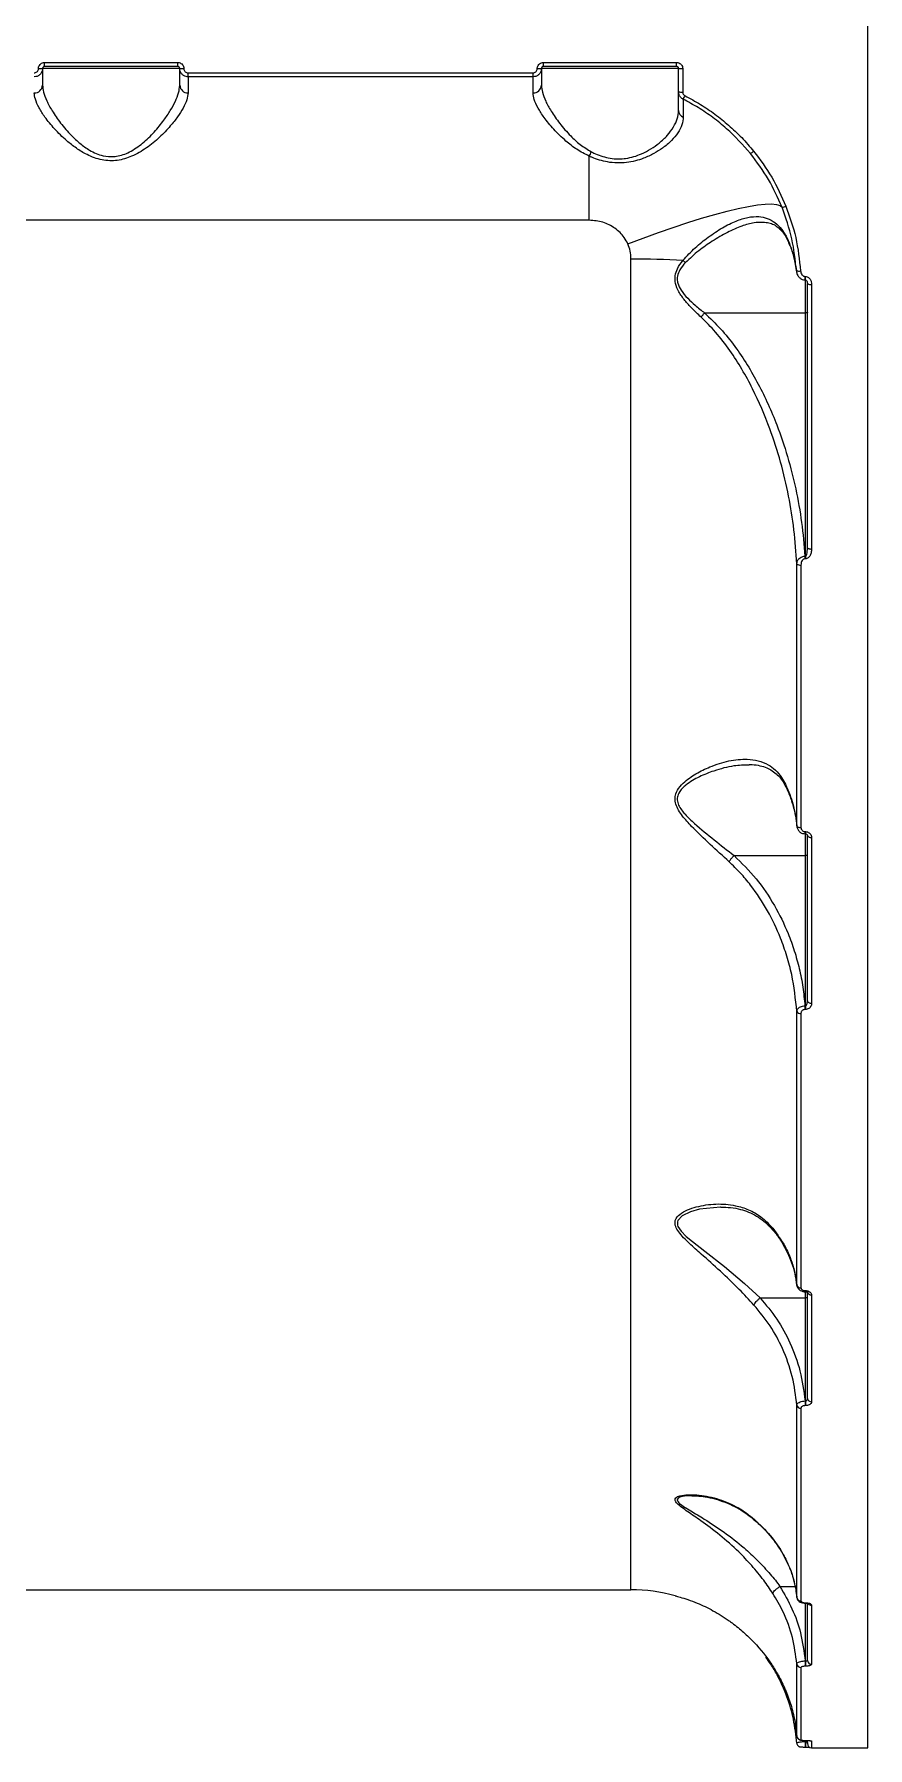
# Model space of a CAD drawing. Header units: millimetres. Extents: x -9848 to 7178, y -5300 to 6667.
# Drawn here: x -460.6 to -260.1, y 1657.8 to 2070 of the extents above; entities that cross this region are included whole.
import ezdxf

# ---------------------------------------------------------------- set-up
doc = ezdxf.new("R2010")
doc.units = ezdxf.units.MM
doc.layers.add('DIKOM_ОБЪЕКТ', color=7, linetype='Continuous')

msp = doc.modelspace()

# ---------------------------------------------------------------- linework, layer by layer
at = {"layer": 'DIKOM_ОБЪЕКТ', "color": 7, "linetype": 'Continuous', "lineweight": 15}
for p, q in [((-260.08, 1657.79), (-260.08, 2076.79)), ((-458.58, 2061.79), (-458.58, 2057.74)), ((-425.58, 2061.79), (-458.58, 2061.79)), ((-458.08, 2063.25), (-426.08, 2063.25)), ((-458.08, 2062.29), (-458.08, 2063.25)), ((-426.08, 2062.29), (-458.08, 2062.29)), ((-426.08, 2062.29), (-426.08, 2063.25)), ((-425.58, 2057.74), (-425.58, 2061.79)), ((-338.58, 2061.79), (-338.58, 2057.74)), ((-305.58, 2061.79), (-338.58, 2061.79)), ((-338.08, 2063.25), (-306.08, 2063.25)), ((-338.08, 2062.29), (-338.08, 2063.25)), ((-306.08, 2062.29), (-338.08, 2062.29)), ((-306.08, 2062.29), (-306.08, 2063.25)), ((-305.58, 2056.18), (-305.58, 2061.79)), ((-304.58, 2061.75), (-304.58, 2056.12)), ((-423.58, 2060.75), (-340.58, 2060.75)), ((-423.58, 2059.79), (-423.58, 2060.75)), ((-423.58, 2059.79), (-423.58, 2055.93)), ((-340.58, 2059.79), (-423.58, 2059.79)), ((-340.58, 2059.79), (-340.58, 2060.75)), ((-340.58, 2055.93), (-340.58, 2059.79)), ((-327.08, 2025.29), (-327.08, 2040.7)), ((-327.08, 2025.29), (-677.08, 2025.29)), ((-317.03, 1695.79), (-317.03, 2015.94)), ((-275.16, 2011.77), (-275.08, 2011.77)), ((-275.16, 2010.93), (-275.16, 2011.77)), ((-275.08, 2010.93), (-275.08, 2011.77)), ((-275.16, 2010.93), (-275.08, 2010.93)), ((-275.08, 2002.98), (-275.08, 2010.93)), ((-274.58, 1946.49), (-274.58, 2009.98)), ((-273.58, 2009.81), (-273.58, 1946.17)), ((-299.33, 2002.98), (-275.08, 2002.98)), ((-275.08, 1944.45), (-275.08, 2002.98)), ((-277.13, 1879.59), (-277.13, 1942.63)), ((-276.14, 1942.33), (-276.14, 1879.16)), ((-275.2, 1944.45), (-275.08, 1944.45)), ((-275.2, 1944.45), (-275.2, 1943.81)), ((-275.08, 1943.81), (-275.2, 1943.81)), ((-275.08, 1944.45), (-275.08, 1943.81)), ((-277.2, 1879.88), (-277.17, 1879.46)), ((-275.11, 1878.18), (-275.08, 1878.18)), ((-275.11, 1877.66), (-275.11, 1878.18)), ((-275.11, 1877.66), (-275.08, 1877.66)), ((-275.08, 1877.66), (-275.08, 1878.18)), ((-275.08, 1872.44), (-275.08, 1877.66)), ((-274.58, 1837.48), (-274.58, 1877.25)), ((-273.58, 1876.77), (-273.58, 1836.9)), ((-292.24, 1872.44), (-275.08, 1872.44)), ((-275.08, 1836.28), (-275.08, 1872.44)), ((-277.13, 1769.12), (-277.13, 1834.95)), ((-275.18, 1836.28), (-275.08, 1836.28)), ((-275.18, 1836.28), (-275.18, 1835.38)), ((-275.08, 1835.38), (-275.18, 1835.38)), ((-275.08, 1836.28), (-275.08, 1835.38)), ((-276.14, 1834.42), (-276.14, 1768.44)), ((-277.33, 1769.9), (-277.21, 1769.02)), ((-285.96, 1766.02), (-275.08, 1766.02)), ((-275.13, 1767.76), (-275.08, 1767.76)), ((-275.13, 1767.5), (-275.13, 1767.76)), ((-275.13, 1767.5), (-275.08, 1767.5)), ((-275.08, 1767.5), (-275.08, 1767.76)), ((-275.08, 1766.02), (-275.08, 1767.5)), ((-275.08, 1741.22), (-275.08, 1766.02)), ((-274.58, 1741.83), (-274.58, 1767.49)), ((-273.58, 1766.75), (-273.58, 1741.03)), ((-277.13, 1693.94), (-277.13, 1740.22)), ((-275.16, 1741.22), (-275.08, 1741.22)), ((-275.16, 1741.22), (-275.16, 1740.09)), ((-275.08, 1740.09), (-275.16, 1740.09)), ((-275.08, 1741.22), (-275.08, 1740.09)), ((-276.14, 1739.48), (-276.14, 1693.09)), ((-687.13, 1695.79), (-317.03, 1695.79)), ((-281.19, 1696.56), (-277.53, 1696.56)), ((-275.16, 1692.68), (-275.08, 1692.68)), ((-275.16, 1692.6), (-275.16, 1692.68)), ((-275.16, 1692.6), (-275.08, 1692.6)), ((-275.16, 1692.6), (-275.16, 1692.6)), ((-275.08, 1692.6), (-275.08, 1692.68)), ((-275.08, 1678.68), (-275.08, 1692.6)), ((-274.58, 1678.8), (-274.58, 1692.43)), ((-273.58, 1692.05), (-273.58, 1677.85)), ((-277.13, 1660.58), (-277.13, 1677.98)), ((-275.13, 1678.68), (-275.08, 1678.68)), ((-275.13, 1678.68), (-275.13, 1677.39)), ((-275.08, 1678.68), (-275.08, 1677.39)), ((-276.14, 1677.09), (-276.14, 1659.66)), ((-275.08, 1677.39), (-275.13, 1677.39)), ((-275.18, 1659.55), (-275.08, 1659.55)), ((-275.18, 1659.55), (-275.08, 1659.55)), ((-275.18, 1659.55), (-275.18, 1659.55)), ((-275.15, 1659.55), (-275.11, 1659.29)), ((-275.11, 1659.29), (-275.08, 1659.29)), ((-275.11, 1659.29), (-275.11, 1657.96)), ((-275.11, 1657.96), (-275.08, 1657.96)), ((-275.08, 1659.55), (-275.08, 1659.55)), ((-275.08, 1659.29), (-275.08, 1659.54)), ((-275.08, 1659.29), (-275.08, 1657.96)), ((-274.58, 1658.79), (-274.58, 1659.39)), ((-273.58, 1659.39), (-273.58, 1657.79)), ((-273.58, 1657.79), (-260.08, 1657.79))]:
    msp.add_line(p, q, dxfattribs=at)
at = {"layer": 'DIKOM_ОБЪЕКТ', "color": 7, "linetype": 'Continuous', "lineweight": 15, "flags": 128}
for points in [[(-317.79, 2019.58), (-314.09, 2020.99), (-310.44, 2022.32), (-306.85, 2023.57), (-303.37, 2024.71), (-300.04, 2025.75), (-296.88, 2026.66), (-293.93, 2027.45), (-291.21, 2028.09), (-288.76, 2028.59), (-286.59, 2028.95), (-284.73, 2029.15), (-283.19, 2029.19), (-282, 2029.08), (-281.16, 2028.82), (-280.68, 2028.4)], [(-274.58, 2003.14), (-274.59, 2003.11), (-274.62, 2003.08), (-274.66, 2003.05), (-274.72, 2003.02), (-274.8, 2003), (-274.89, 2002.99), (-274.98, 2002.98), (-275.08, 2002.98)], [(-274.58, 1946.49), (-274.56, 1946.43), (-274.5, 1946.37), (-274.41, 1946.31), (-274.28, 1946.27), (-274.13, 1946.23), (-273.96, 1946.2), (-273.77, 1946.18), (-273.58, 1946.17)], [(-277.13, 1879.59), (-277.1, 1879.51), (-277.04, 1879.42), (-276.94, 1879.35), (-276.82, 1879.28), (-276.67, 1879.23), (-276.5, 1879.19), (-276.32, 1879.16), (-276.14, 1879.16)], [(-274.58, 1877.25), (-274.56, 1877.15), (-274.5, 1877.06), (-274.41, 1876.98), (-274.28, 1876.91), (-274.13, 1876.85), (-273.96, 1876.8), (-273.77, 1876.78), (-273.58, 1876.77)], [(-274.58, 1872.6), (-274.59, 1872.57), (-274.62, 1872.54), (-274.66, 1872.51), (-274.72, 1872.48), (-274.8, 1872.46), (-274.89, 1872.45), (-274.98, 1872.44), (-275.08, 1872.44)], [(-274.58, 1837.48), (-274.56, 1837.37), (-274.5, 1837.26), (-274.41, 1837.16), (-274.28, 1837.07), (-274.13, 1837), (-273.96, 1836.95), (-273.77, 1836.91), (-273.58, 1836.9)], [(-295.38, 1787.86), (-295.51, 1787.87), (-300.53, 1787.34), (-302.71, 1786.74), (-304.69, 1785.79), (-305.77, 1784.65), (-305.87, 1784.34), (-305.82, 1783.49), (-305.72, 1783.22), (-304.98, 1782.09), (-303.72, 1780.82), (-302.25, 1779.58), (-299.27, 1777.26), (-294.5, 1773.54), (-289.71, 1769.5), (-285.97, 1766.02), (-285.97, 1766.02), (-285.97, 1766.02)], [(-274.58, 1766.18), (-274.59, 1766.15), (-274.62, 1766.12), (-274.66, 1766.09), (-274.72, 1766.07), (-274.8, 1766.05), (-274.89, 1766.03), (-274.98, 1766.02), (-275.08, 1766.02)]]:
    msp.add_lwpolyline(points, dxfattribs=at)
at = {"layer": 'DIKOM_ОБЪЕКТ', "color": 7, "linetype": 'Continuous', "lineweight": 15}
for centre, radius, start, end in [((-459.33, 2068.39), 6.64, 267.8902, 276.5336), ((-424.82, 2068.39), 6.64, 263.4664, 272.1098), ((-339.33, 2068.39), 6.64, 267.8901, 276.5337), ((-304.82, 2068.39), 6.64, 263.4666, 272.1097), ((-460.49, 2057.84), 1.91, 267.2575, 356.9448), ((-423.67, 2057.84), 1.91, 183.0552, 272.7425), ((-340.49, 2057.84), 1.91, 267.2568, 356.9454), ((-304.83, 2061.02), 4.9, 261.1926, 272.9115), ((-312.64, 2059.33), 9.54, 328.8099, 334.5313), ((-303.82, 2051.74), 1.76, 181.8265, 248.8752), ((-333.42, 2044.64), 7.47, 328.1356, 337.1716), ((-289.93, 2044.5), 3.55, 297.4434, 312.7917), ((-280.84, 2030.78), 2.38, 273.7489, 297.1162), ((-316.91, 1779.61), 236.33, 87.0026, 90.029), ((-300.33, 2020.1), 6.16, 226.7775, 234.3029), ((-276.59, 2015.02), 1.97, 250.7789, 280.0725), ((-273.82, 2011.48), 1.69, 243.3277, 278.3074), ((-276.34, 1943.47), 1.16, 226.5779, 280.0462), ((-276.29, 1835.33), 0.928, 204.1106, 279.296), ((-276.24, 1769.36), 0.925, 194.8337, 276.4066), ((-273.68, 1767.69), 0.947, 200.9639, 275.9484), ((-276.22, 1740.41), 0.937, 191.5016, 274.8507), ((-273.67, 1741.94), 0.918, 186.9744, 275.5629), ((-317.03, 1655.79), 40, 74.588, 90), ((-276.17, 1694.06), 0.968, 187.0257, 272.1427), ((-273.59, 1693.08), 1.03, 217.7504, 270.6144), ((-276.16, 1678.07), 0.981, 185.6768, 271.2127), ((-273.6, 1678.83), 0.977, 181.4276, 271.3743), ((-276.14, 1660.66), 0.999, 184.3553, 270.0964), ((-273.58, 1658.79), 1, 180, 270), ((-273.58, 1660.38), 0.995, 243.0831, 270.0941)]:
    msp.add_arc(centre, radius, start, end, dxfattribs=at)
for points, knots in [([(-458.58, 2061.79), (-458.59, 2061.64), (-458.61, 2061.27), (-458.85, 2060.71), (-459.3, 2060.2), (-459.9, 2059.85), (-460.35, 2059.81), (-460.58, 2059.79)], [0, 0, 0, 0, 0.141732, 0.356393, 0.570967, 0.785482, 1, 1, 1, 1]), ([(-460.58, 2060.75), (-460.46, 2060.76), (-460.24, 2060.78), (-459.94, 2060.95), (-459.71, 2061.21), (-459.59, 2061.49), (-459.58, 2061.68), (-459.58, 2061.75)], [0, 0, 0, 0, 0.214302, 0.428577, 0.643289, 0.858067, 1, 1, 1, 1]), ([(-459.58, 2061.75), (-459.57, 2061.86), (-459.55, 2062.14), (-459.37, 2062.56), (-459.03, 2062.94), (-458.58, 2063.2), (-458.25, 2063.24), (-458.08, 2063.25)], [0, 0, 0, 0, 0.142008, 0.356727, 0.571314, 0.785716, 1, 1, 1, 1]), ([(-458.08, 2062.29), (-458.13, 2062.28), (-458.25, 2062.27), (-458.4, 2062.19), (-458.51, 2062.06), (-458.57, 2061.92), (-458.57, 2061.83), (-458.58, 2061.79)], [0, 0, 0, 0, 0.214015, 0.428116, 0.642909, 0.858364, 1, 1, 1, 1]), ([(-426.08, 2063.25), (-425.97, 2063.25), (-425.69, 2063.23), (-425.27, 2063.05), (-424.89, 2062.71), (-424.63, 2062.26), (-424.59, 2061.92), (-424.58, 2061.75)], [0, 0, 0, 0, 0.140619, 0.355088, 0.569842, 0.784746, 1, 1, 1, 1]), ([(-425.58, 2061.79), (-425.58, 2061.85), (-425.59, 2061.96), (-425.68, 2062.11), (-425.81, 2062.22), (-425.95, 2062.28), (-426.04, 2062.29), (-426.08, 2062.29)], [0, 0, 0, 0, 0.215374, 0.430521, 0.645236, 0.859591, 1, 1, 1, 1]), ([(-423.58, 2059.79), (-423.72, 2059.8), (-424.1, 2059.82), (-424.66, 2060.06), (-425.17, 2060.51), (-425.51, 2061.11), (-425.56, 2061.56), (-425.58, 2061.79)], [0, 0, 0, 0, 0.14072, 0.35539, 0.570268, 0.785049, 1, 1, 1, 1]), ([(-424.58, 2061.75), (-424.57, 2061.64), (-424.54, 2061.41), (-424.37, 2061.11), (-424.12, 2060.88), (-423.84, 2060.77), (-423.65, 2060.75), (-423.58, 2060.75)], [0, 0, 0, 0, 0.21508, 0.430201, 0.64495, 0.859463, 1, 1, 1, 1]), ([(-338.58, 2061.79), (-338.59, 2061.64), (-338.61, 2061.27), (-338.85, 2060.71), (-339.3, 2060.2), (-339.9, 2059.85), (-340.35, 2059.81), (-340.58, 2059.79)], [0, 0, 0, 0, 0.141732, 0.356391, 0.570967, 0.785482, 1, 1, 1, 1]), ([(-340.58, 2060.75), (-340.46, 2060.76), (-340.24, 2060.78), (-339.94, 2060.95), (-339.71, 2061.21), (-339.59, 2061.49), (-339.58, 2061.68), (-339.58, 2061.75)], [0, 0, 0, 0, 0.2143, 0.428582, 0.643292, 0.858069, 1, 1, 1, 1]), ([(-339.58, 2061.75), (-339.57, 2061.86), (-339.55, 2062.14), (-339.37, 2062.56), (-339.03, 2062.94), (-338.58, 2063.2), (-338.25, 2063.24), (-338.08, 2063.25)], [0, 0, 0, 0, 0.142008, 0.35673, 0.571313, 0.785721, 1, 1, 1, 1]), ([(-338.08, 2062.29), (-338.13, 2062.28), (-338.25, 2062.27), (-338.4, 2062.19), (-338.51, 2062.06), (-338.57, 2061.92), (-338.57, 2061.83), (-338.58, 2061.79)], [0, 0, 0, 0, 0.213999, 0.428102, 0.64291, 0.85836, 1, 1, 1, 1]), ([(-306.08, 2063.25), (-305.97, 2063.25), (-305.69, 2063.23), (-305.27, 2063.05), (-304.89, 2062.71), (-304.63, 2062.26), (-304.59, 2061.92), (-304.58, 2061.75)], [0, 0, 0, 0, 0.140619, 0.355092, 0.569844, 0.784747, 1, 1, 1, 1]), ([(-305.58, 2061.79), (-305.58, 2061.85), (-305.59, 2061.96), (-305.68, 2062.11), (-305.81, 2062.22), (-305.95, 2062.28), (-306.04, 2062.29), (-306.08, 2062.29)], [0, 0, 0, 0, 0.215368, 0.430511, 0.645223, 0.859575, 1, 1, 1, 1]), ([(-458.58, 2057.74), (-458.53, 2057.21), (-458.43, 2056.08), (-457.63, 2054), (-456.27, 2051.48), (-454.3, 2048.64), (-452.01, 2045.97), (-449.63, 2043.75), (-447.64, 2042.3), (-445.73, 2041.31), (-443.8, 2040.66), (-442.07, 2040.52), (-440.45, 2040.71), (-439.16, 2041.03), (-436.97, 2041.98), (-434.37, 2043.81), (-431.65, 2046.5), (-429.46, 2049.18), (-427.78, 2051.68), (-426.59, 2053.89), (-425.75, 2055.97), (-425.64, 2057.14), (-425.58, 2057.74)], [0, 0, 0, 0, 0.050714, 0.109916, 0.170725, 0.242654, 0.316474, 0.363747, 0.411988, 0.440046, 0.468858, 0.5101, 0.521086, 0.546818, 0.573409, 0.636932, 0.704615, 0.77415, 0.830254, 0.88733, 0.94288, 1, 1, 1, 1]), ([(-338.58, 2057.74), (-338.53, 2057.2), (-338.42, 2056.04), (-337.6, 2053.93), (-336.22, 2051.41), (-334.24, 2048.56), (-331.86, 2045.83), (-329.32, 2043.43), (-327.47, 2042.31), (-326.54, 2041.74)], [0, 0, 0, 0, 0.122711, 0.262467, 0.406018, 0.574923, 0.748256, 0.872369, 1, 1, 1, 1]), ([(-423.58, 2055.93), (-423.64, 2055.38), (-423.77, 2054.26), (-424.7, 2052.29), (-426.04, 2050.17), (-427.93, 2047.79), (-430.38, 2045.21), (-433.47, 2042.65), (-436.87, 2040.62), (-439.99, 2039.66), (-442.44, 2039.54), (-444.31, 2039.76), (-446.15, 2040.28), (-448.26, 2041.2), (-450.51, 2042.58), (-453.16, 2044.68), (-455.77, 2047.23), (-457.97, 2049.95), (-459.51, 2052.36), (-460.41, 2054.35), (-460.52, 2055.43), (-460.58, 2055.93)], [0, 0, 0, 0, 0.055473, 0.111024, 0.166496, 0.222006, 0.290023, 0.357961, 0.422676, 0.477407, 0.505247, 0.533095, 0.562709, 0.592376, 0.64043, 0.68858, 0.760329, 0.832062, 0.891, 0.94987, 1, 1, 1, 1]), ([(-327.08, 2040.7), (-328.1, 2041.22), (-330.15, 2042.26), (-332.99, 2044.54), (-335.7, 2047.16), (-337.92, 2049.88), (-339.47, 2052.3), (-340.4, 2054.32), (-340.52, 2055.42), (-340.58, 2055.93)], [0, 0, 0, 0, 0.128156, 0.256738, 0.426821, 0.596876, 0.73731, 0.877575, 1, 1, 1, 1]), ([(-304.48, 2054.39), (-304.53, 2054.42), (-304.78, 2054.55), (-305.16, 2054.9), (-305.51, 2055.5), (-305.56, 2055.95), (-305.58, 2056.18)], [0, 0, 0, 0, 0.080626, 0.387003, 0.693503, 1, 1, 1, 1]), ([(-305.58, 2051.69), (-305.58, 2052.53), (-305.58, 2054.27), (-305.58, 2055.85), (-305.58, 2056.07), (-305.58, 2056.18)], [0, 0, 0, 0, 0.317512, 0.653918, 1, 1, 1, 1]), ([(-304.58, 2056.12), (-304.57, 2056.01), (-304.54, 2055.79), (-304.37, 2055.49), (-304.18, 2055.31), (-304.06, 2055.24), (-304.03, 2055.23)], [0, 0, 0, 0, 0.306904, 0.613483, 0.919559, 1, 1, 1, 1]), ([(-304.48, 2054.39), (-304.48, 2054.3), (-304.48, 2054.1), (-304.47, 2052.69), (-304.46, 2051.21), (-304.45, 2050.35), (-304.45, 2050.1)], [0, 0, 0, 0, 0.336239, 0.682236, 0.908799, 1, 1, 1, 1]), ([(-288.29, 2041.35), (-290.13, 2043.41), (-292.92, 2046.53), (-297.31, 2050.02), (-300.79, 2052.41), (-303.26, 2053.74), (-304.48, 2054.39)], [0, 0, 0, 0, 0.395165, 0.598667, 0.802171, 1, 1, 1, 1]), ([(-304.03, 2055.23), (-302.79, 2054.56), (-300.3, 2053.22), (-296.81, 2050.84), (-293.48, 2048.16), (-290.34, 2045.2), (-288.46, 2042.99), (-287.52, 2041.89)], [0, 0, 0, 0, 0.197688, 0.395386, 0.593093, 0.796544, 1, 1, 1, 1]), ([(-304.45, 2050.1), (-304.51, 2049.49), (-304.63, 2048.24), (-305.64, 2046.33), (-307.22, 2044.42), (-309.21, 2042.72), (-311.51, 2041.28), (-313.72, 2040.24), (-315.97, 2039.52), (-318.11, 2039.11), (-320.39, 2039), (-323.23, 2039.3), (-325.48, 2040), (-326.86, 2040.6), (-327.08, 2040.7)], [0, 0, 0, 0, 0.108483, 0.220222, 0.327648, 0.438307, 0.523804, 0.611508, 0.674513, 0.739087, 0.802773, 0.868897, 0.979732, 1, 1, 1, 1]), ([(-326.54, 2041.74), (-326.34, 2041.64), (-325.09, 2041.01), (-323.1, 2040.31), (-320.6, 2040), (-319.19, 2040.05), (-317.76, 2040.23), (-316.32, 2040.55), (-314.25, 2041.31), (-312.18, 2042.41), (-310.07, 2043.92), (-308.19, 2045.71), (-306.73, 2047.7), (-305.76, 2049.72), (-305.64, 2051.02), (-305.58, 2051.69)], [0, 0, 0, 0, 0.020102, 0.128726, 0.18527, 0.244005, 0.254865, 0.316793, 0.380589, 0.466423, 0.55463, 0.663821, 0.776165, 0.886556, 1, 1, 1, 1]), ([(-280.68, 2028.4), (-281.69, 2030.68), (-283.73, 2035.27), (-286.76, 2039.31), (-288.29, 2041.35)], [0, 0, 0, 0, 0.494162, 1, 1, 1, 1]), ([(-287.52, 2041.89), (-285.99, 2039.86), (-282.89, 2035.73), (-280.81, 2031.04), (-279.76, 2028.66)], [0, 0, 0, 0, 0.49419, 1, 1, 1, 1]), ([(-277.24, 2013.16), (-277.51, 2015.73), (-278.05, 2020.94), (-279.8, 2025.89), (-280.68, 2028.4)], [0, 0, 0, 0, 0.493779, 1, 1, 1, 1]), ([(-279.76, 2028.66), (-278.87, 2026.16), (-277.08, 2021.09), (-276.53, 2015.77), (-276.24, 2013.08)], [0, 0, 0, 0, 0.493782, 1, 1, 1, 1]), ([(-317.79, 2019.58), (-318.05, 2020.1), (-318.8, 2021.56), (-320.81, 2023.48), (-323.76, 2025), (-325.96, 2025.19), (-327.08, 2025.29)], [0, 0, 0, 0, 0.15295, 0.428359, 0.711432, 1, 1, 1, 1]), ([(-304.55, 2015.62), (-303.58, 2016.67), (-301.63, 2018.76), (-298.33, 2021.32), (-295.03, 2023.55), (-291.82, 2025.15), (-288.9, 2026.06), (-286.4, 2026.26), (-284.22, 2025.81), (-282.36, 2024.81), (-280.72, 2023.16), (-279.67, 2021.45), (-279.17, 2020.3), (-279.06, 2020.05)], [0, 0, 0, 0, 0.103938, 0.208061, 0.321369, 0.434616, 0.535133, 0.63557, 0.720267, 0.804898, 0.890152, 0.975335, 1, 1, 1, 1]), ([(-285.32, 2024.77), (-286.01, 2024.76), (-287.62, 2024.73), (-290.49, 2023.89), (-293.86, 2022.42), (-297.34, 2020.37), (-300.8, 2018), (-302.88, 2016.07), (-303.93, 2015.1)], [0, 0, 0, 0, 0.123247, 0.289169, 0.473255, 0.661617, 0.829231, 1, 1, 1, 1]), ([(-285.33, 2024.8), (-285.04, 2024.8), (-284.29, 2024.8), (-283.23, 2024.51), (-282.15, 2023.98), (-281.21, 2023.21), (-280.35, 2022.22), (-279.61, 2021.06), (-279.19, 2020.11), (-279.01, 2019.7)], [0, 0, 0, 0, 0.106785, 0.277317, 0.456351, 0.600223, 0.738892, 0.885838, 1, 1, 1, 1]), ([(-279.06, 2020.05), (-278.69, 2019.06), (-277.84, 2016.8), (-277.46, 2014.47), (-277.24, 2013.16)], [0, 0, 0, 0, 0.436556, 1, 1, 1, 1]), ([(-279, 2019.72), (-279.01, 2019.73), (-279.06, 2019.81), (-279.06, 2019.93), (-279.06, 2020.03), (-279.06, 2020.05)], [0, 0, 0, 0, 0.089228, 0.858618, 1, 1, 1, 1]), ([(-317.03, 2015.94), (-317.03, 2016), (-317.03, 2016.64), (-317.16, 2017.89), (-317.57, 2019.01), (-317.79, 2019.58)], [0, 0, 0, 0, 0.046837, 0.514285, 1, 1, 1, 1]), ([(-279.04, 2019.7), (-278.92, 2019.44), (-278.4, 2018.29), (-277.81, 2016.19), (-277.35, 2014.21), (-277.26, 2013.14), (-277.25, 2013)], [0, 0, 0, 0, 0.122523, 0.529362, 0.938072, 1, 1, 1, 1]), ([(-300.17, 2001.98), (-300.9, 2002.66), (-302.24, 2003.92), (-304.09, 2005.93), (-305.52, 2007.91), (-306.4, 2009.95), (-306.5, 2011.92), (-305.85, 2013.87), (-305.02, 2014.98), (-304.55, 2015.62)], [0, 0, 0, 0, 0.183984, 0.340165, 0.495673, 0.624192, 0.737491, 0.849229, 1, 1, 1, 1]), ([(-303.93, 2015.1), (-304.42, 2014.55), (-305.27, 2013.59), (-305.92, 2011.95), (-305.92, 2010.83), (-305.66, 2009.66), (-304.91, 2008.22), (-303.42, 2006.48), (-301.48, 2004.7), (-300.09, 2003.59), (-299.33, 2002.98)], [0, 0, 0, 0, 0.150401, 0.257906, 0.342073, 0.365543, 0.4905, 0.648809, 0.807929, 1, 1, 1, 1]), ([(-277.22, 2013.01), (-277.21, 2012.97), (-277.2, 2012.62), (-276.96, 2012.03), (-276.46, 2011.39), (-275.85, 2011.04), (-275.39, 2010.89), (-275.17, 2010.93), (-275.16, 2010.93)], [0, 0, 0, 0, 0.03818, 0.3331, 0.574965, 0.790917, 0.993523, 1, 1, 1, 1]), ([(-276.24, 2013.08), (-276.22, 2012.91), (-276.17, 2012.58), (-275.94, 2012.18), (-275.66, 2011.91), (-275.39, 2011.79), (-275.23, 2011.77), (-275.16, 2011.77)], [0, 0, 0, 0, 0.271824, 0.53878, 0.737586, 0.89659, 1, 1, 1, 1]), ([(-275.08, 2011.77), (-274.94, 2011.75), (-274.66, 2011.72), (-274.25, 2011.48), (-273.88, 2011.05), (-273.62, 2010.46), (-273.59, 2010.02), (-273.58, 2009.81)], [0, 0, 0, 0, 0.152267, 0.304083, 0.508012, 0.77332, 1, 1, 1, 1]), ([(-275.12, 2010.92), (-275.1, 2010.92), (-275.07, 2010.93), (-275.02, 2010.92), (-274.93, 2010.87), (-274.79, 2010.74), (-274.65, 2010.47), (-274.57, 2010.19), (-274.58, 2010.01), (-274.58, 2009.98)], [0, 0, 0, 0, 0.036145, 0.077232, 0.141907, 0.291491, 0.543027, 0.918417, 1, 1, 1, 1]), ([(-300.17, 2001.98), (-300.15, 2002.01), (-300.03, 2002.17), (-299.76, 2002.52), (-299.48, 2002.81), (-299.33, 2002.97)], [0, 0, 0, 0, 0.092758, 0.497785, 1, 1, 1, 1]), ([(-277.13, 1942.63), (-277.32, 1945.36), (-277.69, 1950.82), (-279.03, 1958.99), (-280.94, 1967.12), (-283.73, 1975.78), (-286.91, 1983.23), (-290.28, 1989.45), (-293.23, 1994.03), (-296.46, 1998.28), (-298.98, 2000.79), (-300.17, 2001.98)], [0, 0, 0, 0, 0.126977, 0.253959, 0.383671, 0.513378, 0.674677, 0.756563, 0.838428, 0.923822, 1, 1, 1, 1]), ([(-299.33, 2002.98), (-299.33, 2002.98), (-299.33, 2002.98), (-299.33, 2002.98), (-299.33, 2002.97), (-299.33, 2002.97)], [0, 0, 0, 0, 0.427353, 0.781087, 1, 1, 1, 1]), ([(-299.33, 2002.97), (-298.02, 2001.73), (-295.38, 1999.21), (-292.01, 1994.97), (-289, 1990.51), (-286.35, 1985.85), (-283.99, 1981.02), (-281.57, 1975.22), (-279.28, 1968.43), (-277.3, 1960.6), (-275.86, 1952.59), (-275.42, 1947.16), (-275.2, 1944.45)], [0, 0, 0, 0, 0.082281, 0.165565, 0.247519, 0.329488, 0.412926, 0.496368, 0.620903, 0.745454, 0.87273, 1, 1, 1, 1]), ([(-275.08, 1944.45), (-275.06, 1944.45), (-275.02, 1944.45), (-274.96, 1944.5), (-274.85, 1944.64), (-274.61, 1945.3), (-274.59, 1945.96), (-274.58, 1946.49)], [0, 0, 0, 0, 0.023283, 0.052001, 0.104172, 0.273404, 1, 1, 1, 1]), ([(-273.58, 1946.17), (-273.6, 1945.86), (-273.64, 1945.27), (-273.95, 1944.53), (-274.34, 1944.08), (-274.71, 1943.85), (-274.95, 1943.82), (-275.08, 1943.81)], [0, 0, 0, 0, 0.308943, 0.592364, 0.769731, 0.884484, 1, 1, 1, 1]), ([(-277.13, 1942.63), (-277.1, 1942.87), (-277.03, 1943.33), (-276.62, 1943.89), (-276.13, 1944.23), (-275.66, 1944.4), (-275.36, 1944.43), (-275.2, 1944.45)], [0, 0, 0, 0, 0.273618, 0.537233, 0.720821, 0.856546, 1, 1, 1, 1]), ([(-275.2, 1943.81), (-275.28, 1943.8), (-275.44, 1943.78), (-275.67, 1943.64), (-275.91, 1943.35), (-276.1, 1942.9), (-276.12, 1942.53), (-276.14, 1942.33)], [0, 0, 0, 0, 0.118998, 0.237438, 0.412294, 0.690983, 1, 1, 1, 1]), ([(-293.42, 1870.93), (-294.94, 1872.32), (-297.99, 1875.08), (-301.84, 1878.74), (-304.35, 1881.51), (-305.61, 1883.3), (-306.3, 1884.76), (-306.53, 1886.28), (-306.1, 1887.94), (-305.24, 1889.08), (-303.68, 1890.63), (-301.43, 1892.22), (-297.64, 1894.01), (-293.45, 1895.35), (-289.53, 1895.75), (-286.4, 1895.33), (-284.13, 1894.44), (-282.26, 1893.05), (-280.88, 1891.45), (-280.19, 1890.14), (-279.89, 1889.59)], [0, 0, 0, 0, 0.09652, 0.192975, 0.244811, 0.271575, 0.298181, 0.324298, 0.350394, 0.391082, 0.401945, 0.472765, 0.543842, 0.640943, 0.737878, 0.79967, 0.861379, 0.912132, 0.962837, 1, 1, 1, 1]), ([(-288.58, 1894.21), (-289.81, 1894.18), (-292.57, 1894.12), (-296.65, 1892.99), (-300.61, 1891.48), (-302.99, 1890.08), (-304.64, 1888.71), (-305.53, 1887.72), (-306, 1886.22), (-305.77, 1884.89), (-305.1, 1883.68), (-304.46, 1882.86), (-303.38, 1881.65), (-301.04, 1879.46), (-297.01, 1876.18), (-293.83, 1873.68), (-292.24, 1872.44)], [0, 0, 0, 0, 0.110501, 0.248508, 0.348192, 0.447501, 0.462337, 0.516638, 0.550236, 0.5837, 0.615778, 0.648067, 0.65492, 0.726703, 0.863295, 1, 1, 1, 1]), ([(-288.59, 1894.32), (-288.52, 1894.32), (-287.77, 1894.36), (-286.46, 1894.17), (-284.77, 1893.75), (-283.34, 1893.08), (-282.13, 1892.2), (-281.1, 1891.11), (-280.35, 1890.08), (-279.98, 1889.31), (-279.84, 1889.03)], [0, 0, 0, 0, 0.01758, 0.192688, 0.363156, 0.513452, 0.671958, 0.804902, 0.928571, 1, 1, 1, 1]), ([(-279.89, 1889.59), (-279.9, 1889.57), (-279.92, 1889.41), (-279.93, 1889.21), (-279.83, 1889.09), (-279.82, 1889.06)], [0, 0, 0, 0, 0.103373, 0.836584, 1, 1, 1, 1]), ([(-279.89, 1889.59), (-279.77, 1889.32), (-278.97, 1887.6), (-277.78, 1884.29), (-277.35, 1881.18), (-277.13, 1879.59)], [0, 0, 0, 0, 0.084978, 0.53347, 1, 1, 1, 1]), ([(-279.83, 1889.05), (-279.82, 1889.02), (-279.32, 1888.12), (-278.61, 1886.26), (-277.76, 1883.5), (-277.3, 1881.36), (-277.22, 1880.15), (-277.2, 1879.88)], [0, 0, 0, 0, 0.011445, 0.310375, 0.611969, 0.915811, 1, 1, 1, 1]), ([(-277.12, 1879.48), (-277.13, 1879.46), (-277.14, 1879.21), (-276.94, 1878.72), (-276.49, 1878.13), (-275.83, 1877.73), (-275.34, 1877.69), (-275.11, 1877.67)], [0, 0, 0, 0, 0.015512, 0.261302, 0.513884, 0.770972, 1, 1, 1, 1]), ([(-276.14, 1879.16), (-276.12, 1879.04), (-276.1, 1878.81), (-275.9, 1878.51), (-275.61, 1878.29), (-275.33, 1878.19), (-275.16, 1878.19), (-275.11, 1878.18)], [0, 0, 0, 0, 0.233534, 0.467259, 0.695571, 0.908708, 1, 1, 1, 1]), ([(-275.08, 1878.18), (-275, 1878.18), (-274.76, 1878.17), (-274.34, 1878.03), (-273.92, 1877.71), (-273.63, 1877.27), (-273.6, 1876.93), (-273.58, 1876.77)], [0, 0, 0, 0, 0.093152, 0.303921, 0.530248, 0.765279, 1, 1, 1, 1]), ([(-275.08, 1877.66), (-275.05, 1877.66), (-274.98, 1877.66), (-274.87, 1877.62), (-274.75, 1877.57), (-274.65, 1877.47), (-274.59, 1877.36), (-274.59, 1877.28), (-274.59, 1877.24)], [0, 0, 0, 0, 0.067556, 0.185563, 0.324172, 0.501495, 0.745928, 1, 1, 1, 1]), ([(-293.42, 1870.93), (-293.39, 1870.98), (-293.3, 1871.13), (-293.08, 1871.47), (-292.7, 1871.95), (-292.39, 1872.27), (-292.24, 1872.43)], [0, 0, 0, 0, 0.107446, 0.349495, 0.674734, 1, 1, 1, 1]), ([(-292.24, 1872.44), (-292.24, 1872.44), (-292.24, 1872.44), (-292.24, 1872.44), (-292.24, 1872.44), (-292.24, 1872.43)], [0, 0, 0, 0, 0.418538, 0.77361, 1, 1, 1, 1]), ([(-292.24, 1872.43), (-290.41, 1870.63), (-286.7, 1866.97), (-282.43, 1860.56), (-279.53, 1854.65), (-277.68, 1849.52), (-276.49, 1845.21), (-275.61, 1840.79), (-275.33, 1837.78), (-275.18, 1836.28)], [0, 0, 0, 0, 0.185201, 0.375224, 0.558026, 0.667268, 0.77652, 0.888258, 1, 1, 1, 1]), ([(-277.13, 1834.95), (-277.44, 1837.92), (-277.91, 1842.4), (-279.48, 1848.24), (-281.28, 1853.42), (-284.04, 1859.23), (-287.45, 1864.4), (-290.67, 1868.27), (-292.5, 1870.04), (-293.42, 1870.93)], [0, 0, 0, 0, 0.222717, 0.336731, 0.450744, 0.631001, 0.813273, 0.906646, 1, 1, 1, 1]), ([(-277.13, 1834.95), (-277.13, 1834.98), (-277.12, 1835.15), (-277, 1835.45), (-276.68, 1835.8), (-276.25, 1836.06), (-275.74, 1836.23), (-275.37, 1836.27), (-275.18, 1836.28)], [0, 0, 0, 0, 0.039097, 0.268286, 0.466424, 0.643621, 0.819926, 1, 1, 1, 1]), ([(-275.18, 1835.38), (-275.27, 1835.37), (-275.46, 1835.36), (-275.72, 1835.24), (-275.93, 1835.05), (-276.08, 1834.79), (-276.13, 1834.57), (-276.14, 1834.44), (-276.14, 1834.42)], [0, 0, 0, 0, 0.167358, 0.334419, 0.509189, 0.713159, 0.957849, 1, 1, 1, 1]), ([(-275.08, 1836.28), (-275.05, 1836.28), (-275, 1836.29), (-274.9, 1836.35), (-274.79, 1836.48), (-274.68, 1836.71), (-274.6, 1837.03), (-274.58, 1837.29), (-274.58, 1837.45), (-274.58, 1837.48)], [0, 0, 0, 0, 0.055283, 0.109685, 0.243675, 0.417424, 0.651643, 0.951769, 1, 1, 1, 1]), ([(-273.58, 1836.9), (-273.58, 1836.88), (-273.58, 1836.67), (-273.66, 1836.31), (-273.92, 1835.9), (-274.25, 1835.61), (-274.64, 1835.42), (-274.93, 1835.39), (-275.08, 1835.38)], [0, 0, 0, 0, 0.039285, 0.287191, 0.495224, 0.671006, 0.835303, 1, 1, 1, 1]), ([(-287.45, 1764.3), (-288.62, 1765.56), (-291.19, 1768.34), (-295.53, 1772.46), (-299.59, 1776.1), (-302.56, 1778.73), (-304.39, 1780.49), (-305.56, 1781.84), (-306.37, 1783.19), (-306.49, 1784.17), (-306.2, 1785.19), (-305.28, 1786.23), (-303.48, 1787.22), (-300.53, 1788.19), (-296.62, 1788.77), (-292.32, 1788.44), (-288.71, 1787.3), (-285.6, 1785.62), (-283.83, 1783.74), (-282.9, 1782.75)], [0, 0, 0, 0, 0.079019, 0.173496, 0.268054, 0.32872, 0.361364, 0.393896, 0.422327, 0.451311, 0.459938, 0.498983, 0.545108, 0.591442, 0.689035, 0.786595, 0.855573, 0.924448, 1, 1, 1, 1]), ([(-295.38, 1787.86), (-294.6, 1787.84), (-293, 1787.8), (-290.77, 1787.37), (-288.68, 1786.7), (-286.82, 1785.77), (-285.14, 1784.58), (-283.81, 1783.39), (-283.1, 1782.53), (-282.83, 1782.19)], [0, 0, 0, 0, 0.165126, 0.340085, 0.486016, 0.640701, 0.790523, 0.91859, 1, 1, 1, 1]), ([(-282.9, 1782.75), (-281.85, 1781.31), (-280.14, 1778.95), (-278.57, 1775.41), (-277.57, 1772.32), (-277.28, 1770.2), (-277.13, 1769.12)], [0, 0, 0, 0, 0.342223, 0.557266, 0.774606, 1, 1, 1, 1]), ([(-282.74, 1782.29), (-282.79, 1782.35), (-282.88, 1782.45), (-282.9, 1782.62), (-282.9, 1782.73), (-282.9, 1782.75)], [0, 0, 0, 0, 0.444442, 0.858027, 1, 1, 1, 1]), ([(-282.8, 1782.24), (-282.5, 1781.88), (-281.59, 1780.77), (-280.36, 1778.79), (-279.09, 1776.33), (-278.13, 1773.78), (-277.54, 1771.63), (-277.38, 1770.33), (-277.33, 1769.9)], [0, 0, 0, 0, 0.097512, 0.29584, 0.496394, 0.698872, 0.902828, 1, 1, 1, 1]), ([(-277.11, 1769.04), (-277.12, 1769), (-277.13, 1768.78), (-276.94, 1768.4), (-276.58, 1767.96), (-276.03, 1767.64), (-275.52, 1767.49), (-275.21, 1767.51), (-275.13, 1767.52)], [0, 0, 0, 0, 0.037321, 0.245585, 0.449172, 0.671171, 0.922309, 1, 1, 1, 1]), ([(-287.45, 1764.3), (-287.43, 1764.34), (-287.39, 1764.44), (-287.24, 1764.7), (-286.93, 1765.1), (-286.48, 1765.58), (-286.14, 1765.87), (-285.97, 1766.02)], [0, 0, 0, 0, 0.087358, 0.253643, 0.502459, 0.751215, 1, 1, 1, 1]), ([(-285.97, 1766.02), (-285.97, 1766.02), (-285.97, 1766.02), (-285.97, 1766.02), (-285.96, 1766.02), (-285.96, 1766.02)], [0, 0, 0, 0, 0.37865, 0.878335, 1, 1, 1, 1]), ([(-285.96, 1766.02), (-284.58, 1764.35), (-281.76, 1760.99), (-278.55, 1755.04), (-276.1, 1748.42), (-275.47, 1743.64), (-275.16, 1741.22)], [0, 0, 0, 0, 0.232886, 0.471291, 0.731966, 1, 1, 1, 1]), ([(-276.14, 1768.44), (-276.13, 1768.36), (-276.1, 1768.21), (-275.93, 1768.01), (-275.68, 1767.85), (-275.39, 1767.77), (-275.21, 1767.76), (-275.13, 1767.76)], [0, 0, 0, 0, 0.21437, 0.428457, 0.642905, 0.85773, 1, 1, 1, 1]), ([(-275.08, 1767.76), (-274.97, 1767.76), (-274.69, 1767.74), (-274.27, 1767.62), (-273.89, 1767.39), (-273.63, 1767.09), (-273.59, 1766.86), (-273.58, 1766.75)], [0, 0, 0, 0, 0.140786, 0.355269, 0.570059, 0.784975, 1, 1, 1, 1]), ([(-275.08, 1767.5), (-275.02, 1767.49), (-274.9, 1767.49), (-274.73, 1767.45), (-274.61, 1767.4), (-274.54, 1767.35), (-274.54, 1767.35), (-274.54, 1767.34)], [0, 0, 0, 0, 0.182785, 0.409117, 0.611475, 0.803324, 1, 1, 1, 1]), ([(-277.13, 1740.22), (-277.42, 1742.52), (-278, 1747.19), (-280.31, 1753.59), (-283.42, 1759.41), (-286.09, 1762.66), (-287.45, 1764.3)], [0, 0, 0, 0, 0.262566, 0.532668, 0.763649, 1, 1, 1, 1]), ([(-277.13, 1740.22), (-277.12, 1740.31), (-277.08, 1740.49), (-276.82, 1740.76), (-276.37, 1741), (-275.8, 1741.17), (-275.37, 1741.2), (-275.16, 1741.22)], [0, 0, 0, 0, 0.170053, 0.380815, 0.586687, 0.793114, 1, 1, 1, 1]), ([(-275.16, 1740.09), (-275.26, 1740.08), (-275.48, 1740.07), (-275.77, 1739.97), (-275.99, 1739.82), (-276.12, 1739.65), (-276.13, 1739.53), (-276.14, 1739.48)], [0, 0, 0, 0, 0.203932, 0.407954, 0.613433, 0.826428, 1, 1, 1, 1]), ([(-275.08, 1741.22), (-275.03, 1741.22), (-274.98, 1741.23), (-274.87, 1741.26), (-274.76, 1741.34), (-274.65, 1741.49), (-274.59, 1741.66), (-274.58, 1741.77), (-274.58, 1741.83)], [0, 0, 0, 0, 0.144565, 0.175377, 0.36259, 0.57081, 0.804774, 1, 1, 1, 1]), ([(-273.58, 1741.03), (-273.59, 1740.94), (-273.61, 1740.76), (-273.81, 1740.49), (-274.15, 1740.27), (-274.59, 1740.12), (-274.91, 1740.1), (-275.08, 1740.09)], [0, 0, 0, 0, 0.174079, 0.389558, 0.595765, 0.797874, 1, 1, 1, 1]), ([(-282.9, 1694.91), (-283.62, 1695.97), (-285.17, 1698.25), (-287.96, 1701.64), (-291.48, 1705.35), (-295.65, 1709.02), (-299.82, 1712.15), (-302.9, 1714.24), (-304.81, 1715.58), (-305.93, 1716.49), (-306.36, 1717.1), (-306.47, 1717.57), (-306.27, 1718.03), (-305.18, 1718.49), (-303.4, 1718.71), (-300.4, 1718.62), (-296.45, 1717.9), (-292.51, 1716.29), (-289.52, 1714.5), (-288.14, 1713.38), (-287.45, 1712.82)], [0, 0, 0, 0, 0.059051, 0.127724, 0.196514, 0.291304, 0.386176, 0.452748, 0.486921, 0.520894, 0.548902, 0.554237, 0.580032, 0.615194, 0.662239, 0.709493, 0.807576, 0.905613, 0.952816, 1, 1, 1, 1]), ([(-302.36, 1718.4), (-302.44, 1718.4), (-303.29, 1718.44), (-304.55, 1718.29), (-305.73, 1717.91), (-305.94, 1717.49), (-305.83, 1717.07), (-305.36, 1716.52), (-304.17, 1715.69), (-302.18, 1714.47), (-298.96, 1712.57), (-294.58, 1709.7), (-290.25, 1706.32), (-286.51, 1702.88), (-283.66, 1699.69), (-281.85, 1697.6), (-281.2, 1696.56), (-281.2, 1696.56)], [0, 0, 0, 0, 0.008298, 0.079171, 0.129229, 0.164806, 0.172159, 0.211238, 0.26014, 0.310985, 0.411471, 0.554745, 0.70141, 0.805012, 0.911014, 0.999946, 1, 1, 1, 1]), ([(-302.36, 1718.41), (-301.96, 1718.4), (-300.94, 1718.39), (-299.09, 1718.16), (-296.81, 1717.68), (-294.44, 1716.9), (-292.17, 1715.89), (-290.07, 1714.67), (-288.46, 1713.56), (-287.59, 1712.77), (-287.32, 1712.53)], [0, 0, 0, 0, 0.082561, 0.215635, 0.363549, 0.520709, 0.668743, 0.809652, 0.942426, 1, 1, 1, 1]), ([(-287.45, 1712.82), (-286.07, 1711.51), (-283.3, 1708.87), (-280.63, 1704.89), (-278.81, 1701.13), (-277.65, 1697.67), (-277.31, 1695.19), (-277.13, 1693.94)], [0, 0, 0, 0, 0.23988, 0.485875, 0.639431, 0.818555, 1, 1, 1, 1]), ([(-287.28, 1712.57), (-287.33, 1712.61), (-287.4, 1712.68), (-287.43, 1712.78), (-287.45, 1712.82)], [0, 0, 0, 0, 0.596476, 1, 1, 1, 1]), ([(-287.31, 1712.54), (-286.91, 1712.2), (-285.72, 1711.17), (-283.99, 1709.32), (-282.13, 1706.99), (-280.54, 1704.54), (-279.24, 1701.99), (-278.22, 1699.41), (-277.79, 1697.66), (-277.58, 1696.81)], [0, 0, 0, 0, 0.077538, 0.229784, 0.3835, 0.538579, 0.694518, 0.850772, 1, 1, 1, 1]), ([(-306.4, 1694.35), (-306.37, 1694.34), (-306.28, 1694.32), (-305.14, 1694.01), (-303.34, 1693.44), (-300.64, 1692.42), (-297.27, 1690.86), (-294.71, 1689.18), (-293.42, 1688.33)], [0, 0, 0, 0, 0.073008, 0.185876, 0.336741, 0.491604, 0.743451, 1, 1, 1, 1]), ([(-282.9, 1694.91), (-282.9, 1694.92), (-282.9, 1694.97), (-282.86, 1695.12), (-282.67, 1695.4), (-282.28, 1695.79), (-281.77, 1696.2), (-281.39, 1696.44), (-281.2, 1696.56)], [0, 0, 0, 0, 0.038085, 0.149215, 0.361936, 0.574588, 0.78731, 1, 1, 1, 1]), ([(-277.13, 1677.98), (-277.41, 1680.09), (-277.98, 1684.38), (-280.06, 1690.09), (-282.04, 1693.45), (-282.9, 1694.91)], [0, 0, 0, 0, 0.355861, 0.721474, 1, 1, 1, 1]), ([(-281.2, 1696.56), (-281.2, 1696.56), (-281.2, 1696.56), (-281.19, 1696.56), (-281.19, 1696.56)], [0, 0, 0, 0, 0.609761, 1, 1, 1, 1]), ([(-281.19, 1696.56), (-280.17, 1694.81), (-278.1, 1691.26), (-275.98, 1685.22), (-275.42, 1680.93), (-275.13, 1678.68)], [0, 0, 0, 0, 0.316568, 0.640676, 1, 1, 1, 1]), ([(-277.58, 1696.81), (-277.57, 1696.76), (-277.32, 1695.81), (-277.17, 1694.84), (-277.13, 1693.91), (-277.13, 1693.9)], [0, 0, 0, 0, 0.047709, 0.986474, 1, 1, 1, 1]), ([(-277.11, 1693.9), (-277.1, 1693.78), (-277.07, 1693.53), (-276.84, 1693.19), (-276.52, 1692.91), (-276.05, 1692.7), (-275.56, 1692.59), (-275.24, 1692.61), (-275.16, 1692.61)], [0, 0, 0, 0, 0.132854, 0.291467, 0.452881, 0.647904, 0.913658, 1, 1, 1, 1]), ([(-276.14, 1693.09), (-276.13, 1693.04), (-276.1, 1692.94), (-275.92, 1692.82), (-275.66, 1692.73), (-275.38, 1692.68), (-275.22, 1692.68), (-275.16, 1692.68)], [0, 0, 0, 0, 0.228782, 0.45781, 0.67851, 0.888371, 1, 1, 1, 1]), ([(-275.08, 1692.68), (-274.99, 1692.68), (-274.73, 1692.67), (-274.32, 1692.61), (-273.91, 1692.46), (-273.63, 1692.27), (-273.6, 1692.12), (-273.58, 1692.05)], [0, 0, 0, 0, 0.108293, 0.320428, 0.543058, 0.771604, 1, 1, 1, 1]), ([(-275.08, 1692.59), (-275.02, 1692.59), (-274.86, 1692.59), (-274.64, 1692.56), (-274.47, 1692.52), (-274.37, 1692.47), (-274.37, 1692.47), (-274.37, 1692.47)], [0, 0, 0, 0, 0.162946, 0.428492, 0.654566, 0.845817, 1, 1, 1, 1]), ([(-293.42, 1688.33), (-293.18, 1688.16), (-291.95, 1687.28), (-289.89, 1685.59), (-286.52, 1682.33), (-283.77, 1678.85), (-281.41, 1674.97), (-279.84, 1671.76), (-278.52, 1668.13), (-277.56, 1664.4), (-277.28, 1661.86), (-277.13, 1660.58)], [0, 0, 0, 0, 0.024294, 0.122242, 0.220214, 0.421516, 0.511882, 0.632232, 0.752592, 0.876291, 1, 1, 1, 1]), ([(-279.89, 1671.03), (-280.51, 1672.46), (-281.52, 1674.78), (-283.21, 1677.66), (-284.2, 1679.03), (-284.61, 1679.6)], [0, 0, 0, 0, 0.484131, 0.785616, 1, 1, 1, 1]), ([(-277.13, 1677.98), (-277.11, 1678.05), (-277.07, 1678.19), (-276.73, 1678.39), (-276.22, 1678.55), (-275.65, 1678.65), (-275.28, 1678.67), (-275.13, 1678.68)], [0, 0, 0, 0, 0.214284, 0.428351, 0.642746, 0.857617, 1, 1, 1, 1]), ([(-275.08, 1678.68), (-275.04, 1678.68), (-274.95, 1678.68), (-274.81, 1678.69), (-274.68, 1678.72), (-274.59, 1678.76), (-274.58, 1678.79), (-274.58, 1678.8)], [0, 0, 0, 0, 0.140725, 0.355163, 0.56992, 0.784946, 1, 1, 1, 1]), ([(-273.58, 1677.85), (-273.59, 1677.8), (-273.63, 1677.7), (-273.89, 1677.56), (-274.27, 1677.46), (-274.69, 1677.4), (-274.97, 1677.4), (-275.08, 1677.39)], [0, 0, 0, 0, 0.215075, 0.429991, 0.644719, 0.859227, 1, 1, 1, 1]), ([(-275.13, 1677.39), (-275.21, 1677.39), (-275.39, 1677.39), (-275.68, 1677.35), (-275.93, 1677.28), (-276.1, 1677.19), (-276.13, 1677.13), (-276.14, 1677.09)], [0, 0, 0, 0, 0.142292, 0.357105, 0.571586, 0.785698, 1, 1, 1, 1]), ([(-279.89, 1671.03), (-279.9, 1671.04), (-279.92, 1671.11), (-279.92, 1671.23), (-279.81, 1671.36), (-279.78, 1671.39)], [0, 0, 0, 0, 0.09105, 0.771858, 1, 1, 1, 1]), ([(-277.13, 1658.92), (-277.35, 1660.84), (-277.78, 1664.61), (-278.97, 1668.62), (-279.77, 1670.7), (-279.89, 1671.03)], [0, 0, 0, 0, 0.466528, 0.915002, 1, 1, 1, 1]), ([(-277.13, 1660.58), (-277.13, 1660.58), (-277.15, 1660.46), (-277.06, 1660.23), (-276.9, 1659.98), (-276.7, 1659.81), (-276.51, 1659.71), (-276.31, 1659.64), (-276.07, 1659.59), (-275.76, 1659.56), (-275.4, 1659.55), (-275.21, 1659.55), (-275.14, 1659.55)], [0, 0, 0, 0, 0.000515, 0.130677, 0.234948, 0.326042, 0.409008, 0.490989, 0.606488, 0.797144, 0.933996, 1, 1, 1, 1]), ([(-277.13, 1658.91), (-277.13, 1658.9), (-277.14, 1658.78), (-277.06, 1658.57), (-276.9, 1658.33), (-276.72, 1658.17), (-276.55, 1658.07), (-276.4, 1658.02), (-276.29, 1658), (-276.21, 1657.99), (-276.07, 1657.97), (-275.84, 1657.97), (-275.46, 1657.96), (-275.22, 1657.96), (-275.11, 1657.96)], [0, 0, 0, 0, 0.005573, 0.125533, 0.221525, 0.30251, 0.371046, 0.426553, 0.466881, 0.503634, 0.564719, 0.75239, 0.888029, 1, 1, 1, 1]), ([(-277.13, 1658.91), (-277.13, 1658.9), (-277.14, 1658.78), (-277.06, 1658.57), (-276.9, 1658.33), (-276.72, 1658.17), (-276.55, 1658.07), (-276.4, 1658.02), (-276.29, 1658), (-276.21, 1657.99), (-276.07, 1657.97), (-275.84, 1657.97), (-275.46, 1657.96), (-275.22, 1657.96), (-275.11, 1657.96)], [0, 0, 0, 0, 0.005573, 0.125533, 0.221525, 0.30251, 0.371046, 0.426553, 0.466881, 0.503634, 0.564719, 0.75239, 0.888029, 1, 1, 1, 1]), ([(-277.13, 1658.92), (-277.12, 1658.95), (-277.09, 1659.01), (-276.8, 1659.11), (-276.34, 1659.2), (-275.76, 1659.26), (-275.33, 1659.28), (-275.11, 1659.29)], [0, 0, 0, 0, 0.184775, 0.398808, 0.601262, 0.799019, 1, 1, 1, 1]), ([(-276.14, 1659.66), (-276.12, 1659.65), (-276.09, 1659.62), (-275.89, 1659.58), (-275.63, 1659.56), (-275.38, 1659.55), (-275.23, 1659.55), (-275.18, 1659.55)], [0, 0, 0, 0, 0.302571, 0.534689, 0.725463, 0.917094, 1, 1, 1, 1]), ([(-275.08, 1659.55), (-275.01, 1659.55), (-274.77, 1659.55), (-274.37, 1659.53), (-273.96, 1659.5), (-273.64, 1659.45), (-273.6, 1659.41), (-273.58, 1659.39)], [0, 0, 0, 0, 0.079627, 0.27572, 0.470765, 0.710526, 1, 1, 1, 1]), ([(-275.08, 1659.29), (-275.03, 1659.29), (-274.98, 1659.29), (-274.88, 1659.26), (-274.77, 1659.22), (-274.66, 1659.13), (-274.59, 1659.02), (-274.58, 1658.95), (-274.58, 1658.91)], [0, 0, 0, 0, 0.127144, 0.162646, 0.340372, 0.545275, 0.783148, 1, 1, 1, 1]), ([(-275.08, 1657.96), (-275.06, 1657.96), (-274.88, 1657.96), (-274.54, 1657.95), (-274.2, 1657.95), (-274.09, 1657.95), (-274.08, 1657.95)], [0, 0, 0, 0, 0.035287, 0.47702, 0.926946, 1, 1, 1, 1]), ([(-274.99, 1659.55), (-274.92, 1659.55), (-274.72, 1659.54), (-274.42, 1659.53), (-274.13, 1659.51), (-273.97, 1659.48), (-273.96, 1659.48), (-273.95, 1659.48)], [0, 0, 0, 0, 0.121452, 0.360398, 0.619488, 0.871701, 1, 1, 1, 1])]:
    msp.add_open_spline(points, degree=3, knots=knots, dxfattribs=at)

doc.saveas('drawing.dxf')
